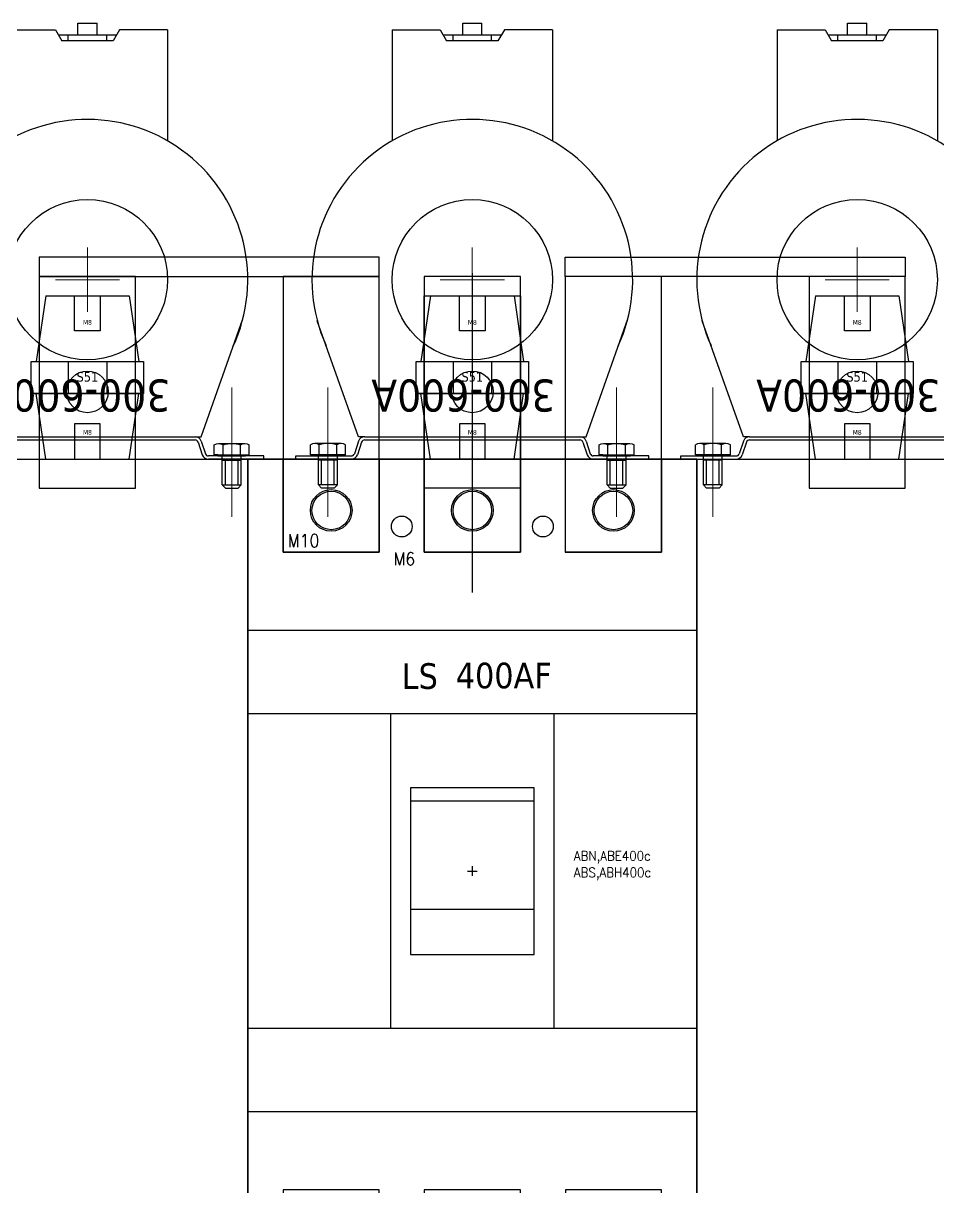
# Model space of a CAD drawing. Header units: millimetres. Extents: x -28296 to 1159, y -35880 to -26991.
# Drawn here: x -23644.1 to -23359, y -33031.2 to -32668.2 of the extents above; entities that cross this region are included whole.
import ezdxf

# ---------------------------------------------------------------- set-up
doc = ezdxf.new("R2010")
doc.units = ezdxf.units.MM
doc.header["$LTSCALE"] = 3
for name, pattern in [('CENTER', [50.8, 31.75, -6.35, 6.35, -6.35]), ('DASHED', [19.05, 12.7, -6.35]), ('HIDDEN', [9.525, 6.35, -3.175])]:
    doc.linetypes.add(name, pattern=pattern)
doc.layers.add('@.HIDDEN', color=8, linetype='HIDDEN')
doc.layers.add('@.VISIBLE', color=7, linetype='Continuous')
doc.layers.add('Center', color=10, linetype='CENTER', lineweight=9)
doc.layers.add('Text', color=7, linetype='Continuous', lineweight=13)
doc.styles.add('hw_Standard', font='complex.shx', dxfattribs={"width": 0.9})
doc.styles.get("Standard").update_dxf_attribs({"font": 'arial.ttf'})
doc.styles.add('Tahoma (Input Text)', font='tahoma.ttf')

# ---------------------------------------------------------------- blocks, each defined once
blk = doc.blocks.new('*U83')
for p, q in [((611.97, -2539.82), (471.97, -2539.82)), ((471.97, -2539.82), (471.97, -2796.82)), ((611.97, -2796.82), (611.97, -2539.82)), ((561.22, -2642.32), (522.71, -2642.32)), ((522.71, -2642.32), (522.71, -2694.31)), ((561.22, -2694.31), (561.22, -2642.32)), ((522.71, -2646.4), (561.22, -2646.4)), ((522.71, -2680.18), (561.22, -2680.18)), ((522.71, -2694.31), (561.22, -2694.31)), ((471.97, -2743.32), (611.97, -2743.32)), ((516.47, -2743.32), (567.47, -2743.32))]:
    blk.add_line(p, q)
at = {"color": 1}
for p, q in [((497.36, -2539.82), (471.97, -2539.82)), ((608.05, -2539.82), (581.57, -2539.82))]:
    blk.add_line(p, q, dxfattribs=at)
for points in [[(471.97, -2539.82), (611.97, -2539.82), (611.97, -2796.82), (471.97, -2796.82)], [(471.97, -2743.32), (611.97, -2743.32), (611.97, -2593.32), (471.97, -2593.32)]]:
    blk.add_lwpolyline(points, close=True)
for points in [[(482.97, -2539.82), (512.97, -2539.82), (512.97, -2568.82), (482.97, -2568.82)], [(526.97, -2539.82), (556.97, -2539.82), (556.97, -2568.82), (526.97, -2568.82)], [(570.97, -2539.82), (600.97, -2539.82), (600.97, -2568.82), (570.97, -2568.82)], [(482.97, -2796.82), (512.97, -2796.82), (512.97, -2767.82), (482.97, -2767.82)], [(526.97, -2796.82), (556.97, -2796.82), (556.97, -2767.82), (526.97, -2767.82)], [(570.97, -2796.82), (600.97, -2796.82), (600.97, -2767.82), (570.97, -2767.82)]]:
    blk.add_lwpolyline(points, close=True, dxfattribs=at)
at = {"color": 3}
for points in [[(471.97, -2717.32), (611.97, -2717.32), (611.97, -2619.32), (471.97, -2619.32)], [(516.47, -2717.32), (567.47, -2717.32), (567.47, -2619.32), (516.47, -2619.32)]]:
    blk.add_lwpolyline(points, close=True, dxfattribs=at)
at = {"color": 1}
for centre in [(497.97, -2555.82), (541.97, -2555.82), (585.97, -2555.82), (497.97, -2780.82), (541.97, -2780.82), (585.97, -2780.82)]:
    blk.add_circle(centre, 6, dxfattribs=at)
at = {"color": 3}
for centre in [(519.97, -2560.82), (563.97, -2560.82), (519.97, -2775.82), (563.97, -2775.82)]:
    blk.add_circle(centre, 3.25, dxfattribs=at)
at = {"color": 251, "style": 'hw_Standard', "width": 0.9}
for s, height, p in [('M10', 4, (484.4, -2567.26)), ('M6', 4, (517.37, -2572.92)), ('ABN,ABE400c', 3, (573.65, -2665.07)), ('ABS,ABH400c', 3, (573.65, -2670.26))]:
    blk.add_text(s, height=height, dxfattribs=at).set_placement(p)
at = {"layer": 'Text', "char_height": 8, "attachment_point": 1, "style": 'Tahoma (Input Text)'}
for s, insert in [('LS', (519.97, -2603.48)), ('400AF', (536.81, -2603.31))]:
    blk.add_mtext_dynamic_manual_height_columns(s, width=11.0147, gutter_width=1, heights=[0], dxfattribs=dict(at, insert=insert))
blk = doc.blocks.new('*U371')
at = {"layer": '@.HIDDEN', "linetype": 'HIDDEN'}
for p, q in [((403, 1.5), (403, -1.5)), ((401.5, 0), (404.5, 0))]:
    blk.add_line(p, q, dxfattribs=at)
at = {"layer": '@.VISIBLE'}
blk.add_line((28, 128.5), (778, 128.5), dxfattribs=at)
blk = doc.blocks.new('M6x10')
at = {"color": 0, "linetype": 'Continuous'}
for p, q in [((0, -4.31), (0, 4.31)), ((0, 4.31), (0.35, 4.31)), ((0.35, -5.46), (0.35, 5.46)), ((0.35, 5.46), (3.51, 5.46)), ((0.35, 4.31), (0.35, 5.46)), ((3.92, -4.09), (3.92, 4.09)), ((-10, 1.98), (-9.03, 2.95)), ((-10, -1.98), (-10, 1.98)), ((-9.03, 2.95), (0, 2.95)), ((-9.03, -2.95), (-9.03, 2.95)), ((-1.33, -2.95), (-1.33, 2.95)), ((0.35, 2.73), (3.51, 2.73)), ((-10, -1.98), (-9.03, -2.95)), ((-9.03, -2.95), (0, -2.95)), ((0.35, -2.73), (3.51, -2.73)), ((0, -4.31), (0.35, -4.31)), ((0.35, -4.31), (0.35, -5.46)), ((0.35, -5.46), (3.51, -5.46))]:
    blk.add_line(p, q, dxfattribs=at)
at = {"color": 0, "linetype": 'DASHED'}
for p, q in [((-9.03, 1.98), (-1.33, 1.98)), ((-9.03, -1.98), (-1.33, -1.98))]:
    blk.add_line(p, q, dxfattribs=at)
at = {"color": 0, "linetype": 'Continuous'}
for centre, radius, start, end in [((1.4, 4.09), 2.51, 327.1328, 32.8672), ((-5.53, 0), 9.45, 343.2214, 16.7786), ((1.4, -4.09), 2.51, 327.1328, 32.8672)]:
    blk.add_arc(centre, radius, start, end, dxfattribs=at)
blk = doc.blocks.new('*U373')
for p, q in [((5874.26, 383.96), (5891.54, 383.96)), ((5874.26, 383.96), (5874.26, 382.96)), ((5874.26, 382.96), (5891.54, 382.96)), ((5893.8, 378.33), (5892.49, 382.28)), ((5894.75, 378.65), (5893.44, 382.6)), ((5963.77, 378.65), (5965.08, 382.6)), ((5964.72, 378.33), (5966.03, 382.28)), ((5984.26, 383.96), (5966.98, 383.96)), ((5984.26, 382.96), (5966.98, 382.96)), ((5984.26, 383.96), (5984.26, 382.96)), ((5962.82, 377.96), (5895.7, 377.96)), ((5926.26, 251.7), (5926.26, 247.96)), ((5932.26, 251.7), (5932.26, 247.96)), ((5932.26, 247.96), (5926.26, 247.96))]:
    blk.add_line(p, q)
at = {"lineweight": -3}
for p, q in [((5893.8, 376.96), (5880.79, 340.23)), ((5895.7, 376.96), (5893.8, 376.96)), ((5962.82, 376.96), (5895.7, 376.96)), ((5962.82, 376.96), (5964.72, 376.96)), ((5964.72, 376.96), (5977.58, 340.83)), ((5904.26, 249.96), (5904.26, 284.66)), ((5954.26, 249.96), (5954.26, 284.66)), ((5919.26, 249.96), (5921.26, 253.43)), ((5920.26, 251.7), (5938.26, 251.7)), ((5921.26, 253.43), (5937.26, 253.43)), ((5921.26, 253.43), (5923.26, 253.43)), ((5923.26, 253.43), (5923.26, 251.7)), ((5935.26, 253.43), (5935.26, 251.7)), ((5939.26, 249.96), (5937.26, 253.43)), ((5904.26, 249.96), (5919.26, 249.96)), ((5954.26, 249.96), (5939.26, 249.96))]:
    blk.add_line(p, q, dxfattribs=at)
blk.add_circle((5929.26, 327.96), 25, dxfattribs=at)
for centre, radius, start, end in [((5891.54, 381.96), 2, 18.4349, 90), ((5891.54, 381.96), 1, 18.4349, 90), ((5966.98, 381.96), 2, 90, 161.5651), ((5966.98, 381.96), 1, 90, 161.5651), ((5895.7, 378.96), 2, 198.4349, 270), ((5895.7, 378.96), 1, 198.4349, 270), ((5962.82, 378.96), 1, 270, 341.5651), ((5962.82, 378.96), 2, 270, 341.5651)]:
    blk.add_arc(centre, radius, start, end)
blk.add_arc((5929.26, 327.96), 50, 155.1749, 24.2721, dxfattribs=at)
at = {"layer": 'Center', "ltscale": 0.5}
for p, q in [((5884.26, 361.63), (5884.26, 401.95)), ((5974.26, 361.63), (5974.26, 401.95))]:
    blk.add_line(p, q, dxfattribs=at)
at = {"layer": 'Center'}
for p, q in [((5929.26, 317.96), (5929.26, 337.96)), ((5919.26, 327.96), (5939.26, 327.96))]:
    blk.add_line(p, q, dxfattribs=at)
at = {"xscale": -1, "rotation": 90}
blk.add_blockref('M6x10', (5884.26, 382.96), dxfattribs=at)
at = {"rotation": 270}
blk.add_blockref('M6x10', (5974.26, 382.96), dxfattribs=at)
at = {"color": 40, "lineweight": -3, "true_color": 0xf8d731}
note = blk.add_mtext_dynamic_manual_height_columns('300-600A\\P', width=10, gutter_width=0, heights=[15.56, 3.14], dxfattribs=dict(at, insert=(5903.4, 369.12), char_height=10, attachment_point=1, style='Tahoma (Input Text)'))
for column, words in zip(note.columns.linked_columns, [' ']):
    column.text = words
blk = doc.blocks.new('*U358')
at = {"color": 1}
for p, q in [((-51, 22.53), (-30.5, 25.53)), ((-30.5, -7.97), (-30.5, 27.03)), ((-30.5, 27.03), (-20.5, 27.03)), ((-30.5, 27.03), (-30.5, -7.97)), ((-30.5, 25.53), (-30.5, -6.47)), ((-20.5, 27.03), (-20.5, -7.97)), ((-20.5, 25.53), (-20.5, -6.47)), ((0, 22.53), (-20.5, 25.53)), ((-51, 22.53), (-51, -3.47)), ((0, 22.53), (0, -3.47)), ((-20.5, 15.53), (-30.5, 15.53)), ((-20.5, 3.53), (-30.5, 3.53)), ((-51, -3.47), (-30.5, -6.47)), ((0, -3.47), (-20.5, -6.47)), ((-20.5, -7.97), (-30.5, -7.97))]:
    blk.add_line(p, q, dxfattribs=at)
for points in [[(-51, 13.53), (-51, 5.53), (-40, 5.53), (-40, 13.53)], [(0, 13.53), (0, 5.53), (-11, 5.53), (-11, 13.53)]]:
    blk.add_lwpolyline(points, close=True, dxfattribs=at)
at = {"color": 1, "width": 30.0978, "attachment_point": 5, "rotation": 270}
for s, insert, char_height in [('{\\fTahoma|b0|i0|c0|p34;S51}', (-25.34, 9.53), 3), ('{\\fTahoma|b0|i0|c0|p34;M8}', (-42.66, 9.53), 1.5), ('{\\fTahoma|b0|i0|c0|p34;M8}', (-8.34, 9.53), 1.5)]:
    blk.add_mtext(s, dxfattribs=dict(at, insert=insert, char_height=char_height))
blk = doc.blocks.new('*U359')
for p, q in [((5874.26, 383.96), (5891.54, 383.96)), ((5874.26, 383.96), (5874.26, 382.96)), ((5874.26, 382.96), (5891.54, 382.96)), ((5893.8, 378.33), (5892.49, 382.28)), ((5894.75, 378.65), (5893.44, 382.6)), ((5963.77, 378.65), (5965.08, 382.6)), ((5964.72, 378.33), (5966.03, 382.28)), ((5984.26, 383.96), (5966.98, 383.96)), ((5984.26, 382.96), (5966.98, 382.96)), ((5984.26, 383.96), (5984.26, 382.96)), ((5962.82, 377.96), (5895.7, 377.96)), ((5926.26, 251.7), (5926.26, 247.96)), ((5932.26, 251.7), (5932.26, 247.96)), ((5932.26, 247.96), (5926.26, 247.96))]:
    blk.add_line(p, q)
at = {"lineweight": -3}
for p, q in [((5893.8, 376.96), (5880.79, 340.23)), ((5895.7, 376.96), (5893.8, 376.96)), ((5962.82, 376.96), (5895.7, 376.96)), ((5962.82, 376.96), (5964.72, 376.96)), ((5964.72, 376.96), (5977.58, 340.83)), ((5904.26, 249.96), (5904.26, 284.66)), ((5954.26, 249.96), (5954.26, 284.66)), ((5919.26, 249.96), (5921.26, 253.43)), ((5920.26, 251.7), (5938.26, 251.7)), ((5921.26, 253.43), (5937.26, 253.43)), ((5921.26, 253.43), (5923.26, 253.43)), ((5923.26, 253.43), (5923.26, 251.7)), ((5935.26, 253.43), (5935.26, 251.7)), ((5939.26, 249.96), (5937.26, 253.43)), ((5904.26, 249.96), (5919.26, 249.96)), ((5954.26, 249.96), (5939.26, 249.96))]:
    blk.add_line(p, q, dxfattribs=at)
blk.add_circle((5929.26, 327.96), 25, dxfattribs=at)
for centre, radius, start, end in [((5891.54, 381.96), 2, 18.4349, 90), ((5891.54, 381.96), 1, 18.4349, 90), ((5966.98, 381.96), 2, 90, 161.5651), ((5966.98, 381.96), 1, 90, 161.5651), ((5895.7, 378.96), 2, 198.4349, 270), ((5895.7, 378.96), 1, 198.4349, 270), ((5962.82, 378.96), 1, 270, 341.5651), ((5962.82, 378.96), 2, 270, 341.5651)]:
    blk.add_arc(centre, radius, start, end)
blk.add_arc((5929.26, 327.96), 50, 155.1749, 24.2721, dxfattribs=at)
at = {"layer": 'Center', "ltscale": 0.5}
for p, q in [((5884.26, 361.63), (5884.26, 401.95)), ((5974.26, 361.63), (5974.26, 401.95))]:
    blk.add_line(p, q, dxfattribs=at)
at = {"layer": 'Center'}
for p, q in [((5929.26, 317.96), (5929.26, 337.96)), ((5919.26, 327.96), (5939.26, 327.96))]:
    blk.add_line(p, q, dxfattribs=at)
at = {"xscale": -1, "rotation": 90}
blk.add_blockref('M6x10', (5884.26, 382.96), dxfattribs=at)
at = {"rotation": 270}
blk.add_blockref('M6x10', (5974.26, 382.96), dxfattribs=at)
at = {"color": 40, "lineweight": -3, "true_color": 0xf8d731}
note = blk.add_mtext_dynamic_manual_height_columns('300-600A\\P', width=10, gutter_width=0, heights=[15.56, 3.14], dxfattribs=dict(at, insert=(5903.4, 369.12), char_height=10, attachment_point=1, style='Tahoma (Input Text)'))
for column, words in zip(note.columns.linked_columns, [' ']):
    column.text = words
blk = doc.blocks.new('*U360')
at = {"color": 1}
for p, q in [((-51, 22.53), (-30.5, 25.53)), ((-30.5, -7.97), (-30.5, 27.03)), ((-30.5, 27.03), (-20.5, 27.03)), ((-30.5, 27.03), (-30.5, -7.97)), ((-30.5, 25.53), (-30.5, -6.47)), ((-20.5, 27.03), (-20.5, -7.97)), ((-20.5, 25.53), (-20.5, -6.47)), ((0, 22.53), (-20.5, 25.53)), ((-51, 22.53), (-51, -3.47)), ((0, 22.53), (0, -3.47)), ((-20.5, 15.53), (-30.5, 15.53)), ((-20.5, 3.53), (-30.5, 3.53)), ((-51, -3.47), (-30.5, -6.47)), ((0, -3.47), (-20.5, -6.47)), ((-20.5, -7.97), (-30.5, -7.97))]:
    blk.add_line(p, q, dxfattribs=at)
for points in [[(-51, 13.53), (-51, 5.53), (-40, 5.53), (-40, 13.53)], [(0, 13.53), (0, 5.53), (-11, 5.53), (-11, 13.53)]]:
    blk.add_lwpolyline(points, close=True, dxfattribs=at)
at = {"color": 1, "width": 30.0978, "attachment_point": 5, "rotation": 270}
for s, insert, char_height in [('{\\fTahoma|b0|i0|c0|p34;S51}', (-25.34, 9.53), 3), ('{\\fTahoma|b0|i0|c0|p34;M8}', (-42.66, 9.53), 1.5), ('{\\fTahoma|b0|i0|c0|p34;M8}', (-8.34, 9.53), 1.5)]:
    blk.add_mtext(s, dxfattribs=dict(at, insert=insert, char_height=char_height))
blk = doc.blocks.new('*U361')
for p, q in [((5874.26, 383.96), (5891.54, 383.96)), ((5874.26, 383.96), (5874.26, 382.96)), ((5874.26, 382.96), (5891.54, 382.96)), ((5893.8, 378.33), (5892.49, 382.28)), ((5894.75, 378.65), (5893.44, 382.6)), ((5963.77, 378.65), (5965.08, 382.6)), ((5964.72, 378.33), (5966.03, 382.28)), ((5984.26, 383.96), (5966.98, 383.96)), ((5984.26, 382.96), (5966.98, 382.96)), ((5984.26, 383.96), (5984.26, 382.96)), ((5962.82, 377.96), (5895.7, 377.96)), ((5926.26, 251.7), (5926.26, 247.96)), ((5932.26, 251.7), (5932.26, 247.96)), ((5932.26, 247.96), (5926.26, 247.96))]:
    blk.add_line(p, q)
at = {"lineweight": -3}
for p, q in [((5893.8, 376.96), (5880.79, 340.23)), ((5895.7, 376.96), (5893.8, 376.96)), ((5962.82, 376.96), (5895.7, 376.96)), ((5962.82, 376.96), (5964.72, 376.96)), ((5964.72, 376.96), (5977.58, 340.83)), ((5904.26, 249.96), (5904.26, 284.66)), ((5954.26, 249.96), (5954.26, 284.66)), ((5919.26, 249.96), (5921.26, 253.43)), ((5920.26, 251.7), (5938.26, 251.7)), ((5921.26, 253.43), (5937.26, 253.43)), ((5921.26, 253.43), (5923.26, 253.43)), ((5923.26, 253.43), (5923.26, 251.7)), ((5935.26, 253.43), (5935.26, 251.7)), ((5939.26, 249.96), (5937.26, 253.43)), ((5904.26, 249.96), (5919.26, 249.96)), ((5954.26, 249.96), (5939.26, 249.96))]:
    blk.add_line(p, q, dxfattribs=at)
blk.add_circle((5929.26, 327.96), 25, dxfattribs=at)
for centre, radius, start, end in [((5891.54, 381.96), 2, 18.4349, 90), ((5891.54, 381.96), 1, 18.4349, 90), ((5966.98, 381.96), 2, 90, 161.5651), ((5966.98, 381.96), 1, 90, 161.5651), ((5895.7, 378.96), 2, 198.4349, 270), ((5895.7, 378.96), 1, 198.4349, 270), ((5962.82, 378.96), 1, 270, 341.5651), ((5962.82, 378.96), 2, 270, 341.5651)]:
    blk.add_arc(centre, radius, start, end)
blk.add_arc((5929.26, 327.96), 50, 155.1749, 24.2721, dxfattribs=at)
at = {"layer": 'Center', "ltscale": 0.5}
for p, q in [((5884.26, 361.63), (5884.26, 401.95)), ((5974.26, 361.63), (5974.26, 401.95))]:
    blk.add_line(p, q, dxfattribs=at)
at = {"layer": 'Center'}
for p, q in [((5929.26, 317.96), (5929.26, 337.96)), ((5919.26, 327.96), (5939.26, 327.96))]:
    blk.add_line(p, q, dxfattribs=at)
at = {"xscale": -1, "rotation": 90}
blk.add_blockref('M6x10', (5884.26, 382.96), dxfattribs=at)
at = {"rotation": 270}
blk.add_blockref('M6x10', (5974.26, 382.96), dxfattribs=at)
at = {"color": 40, "lineweight": -3, "true_color": 0xf8d731}
note = blk.add_mtext_dynamic_manual_height_columns('300-600A\\P', width=10, gutter_width=0, heights=[15.56, 3.14], dxfattribs=dict(at, insert=(5903.4, 369.12), char_height=10, attachment_point=1, style='Tahoma (Input Text)'))
for column, words in zip(note.columns.linked_columns, [' ']):
    column.text = words
blk = doc.blocks.new('*U362')
at = {"color": 1}
for p, q in [((-51, 22.53), (-30.5, 25.53)), ((-30.5, -7.97), (-30.5, 27.03)), ((-30.5, 27.03), (-20.5, 27.03)), ((-30.5, 27.03), (-30.5, -7.97)), ((-30.5, 25.53), (-30.5, -6.47)), ((-20.5, 27.03), (-20.5, -7.97)), ((-20.5, 25.53), (-20.5, -6.47)), ((0, 22.53), (-20.5, 25.53)), ((-51, 22.53), (-51, -3.47)), ((0, 22.53), (0, -3.47)), ((-20.5, 15.53), (-30.5, 15.53)), ((-20.5, 3.53), (-30.5, 3.53)), ((-51, -3.47), (-30.5, -6.47)), ((0, -3.47), (-20.5, -6.47)), ((-20.5, -7.97), (-30.5, -7.97))]:
    blk.add_line(p, q, dxfattribs=at)
for points in [[(-51, 13.53), (-51, 5.53), (-40, 5.53), (-40, 13.53)], [(0, 13.53), (0, 5.53), (-11, 5.53), (-11, 13.53)]]:
    blk.add_lwpolyline(points, close=True, dxfattribs=at)
at = {"color": 1, "width": 30.0978, "attachment_point": 5, "rotation": 270}
for s, insert, char_height in [('{\\fTahoma|b0|i0|c0|p34;S51}', (-25.34, 9.53), 3), ('{\\fTahoma|b0|i0|c0|p34;M8}', (-42.66, 9.53), 1.5), ('{\\fTahoma|b0|i0|c0|p34;M8}', (-8.34, 9.53), 1.5)]:
    blk.add_mtext(s, dxfattribs=dict(at, insert=insert, char_height=char_height))

msp = doc.modelspace()

# ---------------------------------------------------------------- linework, layer by layer
at = {"layer": '@.VISIBLE', "color": 2}
msp.add_line((-23504.09, -32746.19), (-23504.09, -32845.84), dxfattribs=at)
at = {"layer": '@.VISIBLE', "color": 1}
for points in [[(-23639.09, -32747.19), (-23533.09, -32747.19), (-23533.09, -32741.19), (-23639.09, -32741.19)], [(-23639.09, -32813.19), (-23609.09, -32813.19), (-23609.09, -32747.19), (-23639.09, -32747.19)], [(-23563.09, -32833.19), (-23533.09, -32833.19), (-23533.09, -32747.19), (-23563.09, -32747.19)]]:
    msp.add_lwpolyline(points, close=True, dxfattribs=at)
at = {"layer": '@.VISIBLE', "color": 4}
for points in [[(-23369.09, -32747.19), (-23475.09, -32747.19), (-23475.09, -32741.19), (-23369.09, -32741.19)], [(-23475.09, -32833.19), (-23445.09, -32833.19), (-23445.09, -32747.19), (-23475.09, -32747.19)], [(-23399.09, -32813.19), (-23369.09, -32813.19), (-23369.09, -32747.19), (-23399.09, -32747.19)]]:
    msp.add_lwpolyline(points, close=True, dxfattribs=at)
at = {"layer": '@.VISIBLE', "color": 2}
for points in [[(-23519.09, -32833.19), (-23489.09, -32833.19), (-23489.09, -32747.19), (-23519.09, -32747.19)], [(-23519.09, -32753.19), (-23489.09, -32753.19), (-23489.09, -32813.19), (-23519.09, -32813.19)]]:
    msp.add_lwpolyline(points, close=True, dxfattribs=at)
at = {"layer": '@.VISIBLE', "color": 1}
for centre in [(-23624.09, -32783.19), (-23548.09, -32820.19)]:
    msp.add_circle(centre, 6.5, dxfattribs=at)
at = {"layer": '@.VISIBLE', "color": 2}
for centre in [(-23504.09, -32783.19), (-23504.09, -32820.19)]:
    msp.add_circle(centre, 6.5, dxfattribs=at)
at = {"layer": '@.VISIBLE', "color": 4}
for centre in [(-23384.09, -32783.19), (-23460.09, -32820.19)]:
    msp.add_circle(centre, 6.5, dxfattribs=at)

# ---------------------------------------------------------------- block references
at = {"lineweight": -3, "rotation": 180}
for name, p in [('*U359', (-17694.83, -32420.23)), ('*U373', (-17574.83, -32420.23)), ('*U361', (-17454.83, -32420.23))]:
    msp.add_blockref(name, p, dxfattribs=at)
at = {"color": 1, "rotation": 90}
msp.add_blockref('*U360', (-23614.56, -32753.19), dxfattribs=at)
at = {"color": 2, "rotation": 90}
msp.add_blockref('*U358', (-23494.56, -32753.19), dxfattribs=at)
at = {"color": 4, "rotation": 90}
msp.add_blockref('*U362', (-23374.56, -32753.19), dxfattribs=at)
msp.add_blockref('*U83', (-24046.05, -30264.38))
at = {"layer": '@.VISIBLE'}
msp.add_blockref('*U371', (-23907.09, -32932.69), dxfattribs=at)

doc.saveas('drawing.dxf')
